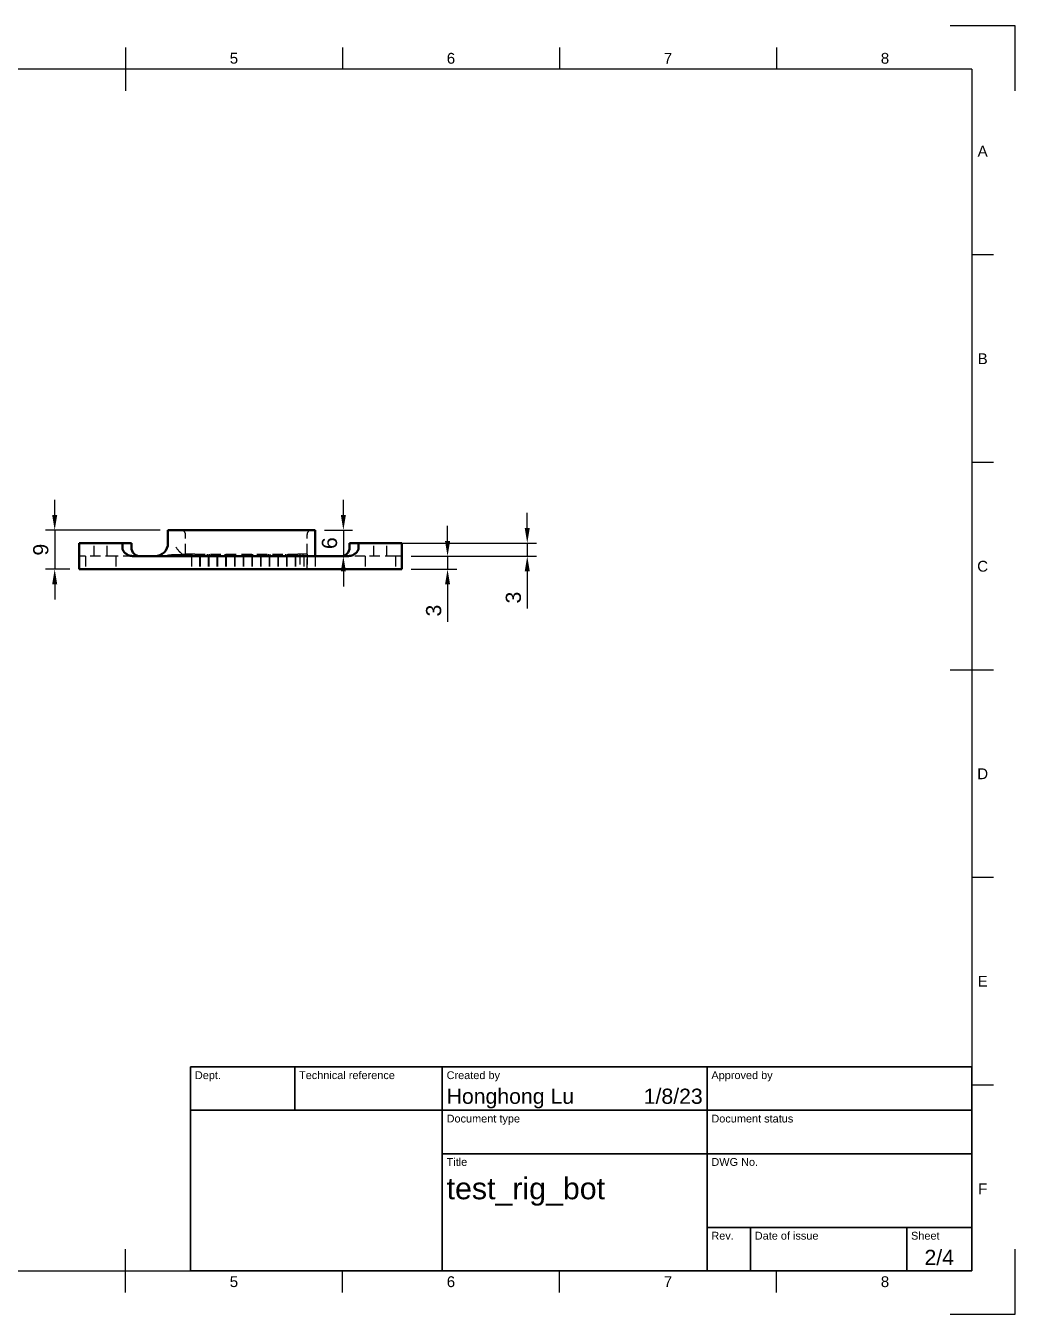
# Model space of a CAD drawing. Header units: millimetres. Extents: x 0 to 420, y 0 to 297.
# Drawn here: x 192 to 420, y 0 to 297 of the extents above; entities that cross this region are included whole.
import ezdxf
from ezdxf.enums import TextEntityAlignment as Align

# ---------------------------------------------------------------- set-up
doc = ezdxf.new("R2010")
doc.units = ezdxf.units.MM
doc.header["$LTSCALE"] = 0.75
doc.linetypes.add('HIDDEN2', pattern=[4.7625, 3.175, -1.5875])
for name, color, linetype, lineweight in [('BORDER', 7, 'Continuous', 25), ('FD_Dimensions', 7, 'Continuous', 25), ('Hidden', 7, 'HIDDEN2', 25), ('TITLEBLOCK', 7, 'Continuous', 35), ('Visible', 7, 'Continuous', 50)]:
    doc.layers.add(name, color=color, linetype=linetype, lineweight=lineweight)
doc.styles.add('FusionTitle', font='Arial.ttf')
doc.styles.get("Standard").update_dxf_attribs({"font": 'Arial.ttf'})
doc.dimstyles.new('Dim-ISO-25', dxfattribs={"dimtxt": 3.5, "dimasz": 3.5, "dimexe": 2.1, "dimexo": 2.1, "dimgap": 1.4, "dimtad": 1, "dimzin": 12, "dimdsep": 46, "dimtxsty": 'Standard', "dimcen": 0, "dimazin": 3, "dimtp": 0.1, "dimtm": 0.1, "dimtfac": 0.714286, "dimtmove": 0, "dimatfit": 3, "dimfxl": 1, "dimtzin": 12, "dimarcsym": 0})

# ---------------------------------------------------------------- blocks, each defined once
blk = doc.blocks.new('ISO_A3_SHEET')
at = {"layer": 'BORDER'}
for p, q in [((215, 292), (215, 282)), ((265, 292), (265, 287)), ((315, 292), (315, 287)), ((365, 292), (365, 287)), ((410, 287), (20, 287)), ((410, 287), (410, 10)), ((415, 244.16666), (410, 244.16666)), ((415, 196.33333), (410, 196.33333)), ((415, 148.5), (405, 148.5)), ((415, 100.66667), (410, 100.66667)), ((415, 52.83334), (410, 52.83334)), ((215, 5), (215, 15)), ((20, 10), (410, 10)), ((265, 5), (265, 10)), ((315, 5), (315, 10)), ((365, 5), (365, 10))]:
    blk.add_line(p, q, dxfattribs=at)
at = {"layer": 'Defpoints'}
for p, q in [((420, 297), (405, 297)), ((420, 282), (420, 297)), ((420, 0), (420, 15)), ((405, 0), (420, 0))]:
    blk.add_line(p, q, dxfattribs=at)
at = {"layer": 'BORDER', "style": 'FusionTitle'}
for s, p in [('5', (240, 289.5)), ('6', (290, 289.5)), ('7', (340, 289.5)), ('8', (390, 289.5)), ('A', (412.5, 268.08333)), ('B', (412.5, 220.25)), ('C', (412.5, 172.41667)), ('D', (412.5, 124.58334)), ('E', (412.5, 76.75001)), ('F', (412.5, 28.91668)), ('5', (240, 7.5)), ('6', (290, 7.5)), ('7', (340, 7.5)), ('8', (390, 7.5))]:
    blk.add_text(s, height=2.5, dxfattribs=at).set_placement(p, align=Align.MIDDLE)
blk = doc.blocks.new('ISO_TITLEBLOCK')
at = {"layer": 'TITLEBLOCK'}
for p, q in [((0, 47), (-180, 47)), ((-180, 47), (-180, 0)), ((-156, 37), (-156, 47)), ((-122, 0), (-122, 47)), ((-61, 0), (-61, 47)), ((0, 0), (0, 47)), ((-180, 37), (0, 37)), ((-122, 27), (0, 27)), ((-61, 10), (0, 10)), ((-51, 0), (-51, 10)), ((-15, 0), (-15, 10)), ((-180, 0), (0, 0))]:
    blk.add_line(p, q, dxfattribs=at)
at = {"layer": 'TITLEBLOCK', "style": 'FusionTitle'}
for s, p in [('Dept.', (-179, 46)), ('Technical reference', (-155, 46)), ('Created by', (-121, 46)), ('Approved by', (-60, 46)), ('Document type', (-121, 36)), ('Document status', (-60, 36)), ('Title', (-121, 26)), ('DWG No.', (-60, 26)), ('Rev.', (-60, 9)), ('Date of issue', (-50, 9)), ('Sheet', (-14, 9))]:
    blk.add_text(s, height=1.8, dxfattribs=at).set_placement(p, align=Align.TOP_LEFT)
for tag, height, p in [('DEPT', 3.5, (-179, 42)), ('TECHNICAL_REFERENCE', 3.5, (-155, 42)), ('CREATED_BY', 3.5, (-121, 42)), ('APPROVED_BY', 3.5, (-60, 42)), ('DOCUMENT_TYPE', 3.5, (-121, 32)), ('DOCUMENT_STATUS', 3.5, (-60, 32)), ('TITLE_1', 5, (-121, 21.5)), ('TITLE_2', 5, (-121, 14)), ('TITLE_3', 5, (-121, 6.5)), ('DATE_OF_ISSUE', 3.5, (-50, 5))]:
    blk.add_attdef(tag, text='', height=height, dxfattribs=at).set_placement(p, align=Align.TOP_LEFT)
for tag, p in [('CREATED_DATE', (-62, 42)), ('APPROVED_DATE', (-0.99, 42))]:
    blk.add_attdef(tag, text='', height=3.5, dxfattribs=at).set_placement(p, align=Align.TOP_RIGHT)
for tag, height, p in [('DRAWING_NUMBER', 5, (-30.5, 19.75)), ('REV', 3.5, (-56, 4.85)), ('SHEET', 3.5, (-7.5, 4.85))]:
    blk.add_attdef(tag, text='', height=height, dxfattribs=at).set_placement(p, align=Align.TOP_CENTER)
blk = doc.blocks.new('*D22')
at = {"layer": 'Defpoints', "color": 0, "transparency": 16777216}
for p in [(266.645614, 177.733137), (278.716682, 174.733137), (307.577519, 174.733137)]:
    blk.add_point(p, dxfattribs=at)
at = {"layer": 'FD_Dimensions', "color": 0, "lineweight": -2, "transparency": 16777216}
for p, q in [((307.577519, 181.233137), (307.577519, 184.733137)), ((268.745614, 177.733137), (309.677519, 177.733137)), ((307.577519, 177.733137), (307.577519, 174.733137)), ((280.816682, 174.733137), (309.677519, 174.733137)), ((307.577519, 171.233137), (307.577519, 162.641186))]:
    blk.add_line(p, q, dxfattribs=at)
at = {"layer": 'FD_Dimensions', "color": 0, "transparency": 16777216}
for points in [[(306.994186, 181.233137), (308.160852, 181.233137), (307.577519, 177.733137)], [(306.994186, 171.233137), (308.160852, 171.233137), (307.577519, 174.733137)]]:
    blk.add_solid(points, dxfattribs=at)
at = {"layer": 'FD_Dimensions', "color": 0, "transparency": 16777216, "insert": (304.38932, 165.187161), "char_height": 3.5, "attachment_point": 5, "rotation": 90}
blk.add_mtext('3', dxfattribs=at)
blk = doc.blocks.new('*D23')
at = {"layer": 'Defpoints', "color": 0, "transparency": 16777216}
for p in [(278.716682, 174.733137), (278.716682, 171.733137), (289.216682, 171.733137)]:
    blk.add_point(p, dxfattribs=at)
at = {"layer": 'FD_Dimensions', "color": 0, "lineweight": -2, "transparency": 16777216}
for p, q in [((289.216682, 178.233137), (289.216682, 181.733137)), ((280.816682, 174.733137), (291.316682, 174.733137)), ((289.216682, 174.733137), (289.216682, 171.733137)), ((280.816682, 171.733137), (291.316682, 171.733137)), ((289.216682, 168.233137), (289.216682, 159.641186))]:
    blk.add_line(p, q, dxfattribs=at)
at = {"layer": 'FD_Dimensions', "color": 0, "transparency": 16777216}
for points in [[(288.633349, 178.233137), (289.800015, 178.233137), (289.216682, 174.733137)], [(288.633349, 168.233137), (289.800015, 168.233137), (289.216682, 171.733137)]]:
    blk.add_solid(points, dxfattribs=at)
at = {"layer": 'FD_Dimensions', "color": 0, "transparency": 16777216, "insert": (286.028483, 162.187161), "char_height": 3.5, "attachment_point": 5, "rotation": 90}
blk.add_mtext('3', dxfattribs=at)
blk = doc.blocks.new('*D24')
at = {"layer": 'Defpoints', "color": 0, "transparency": 16777216}
for p in [(258.745168, 180.733137), (265.215452, 174.733137), (265.215452, 174.733137)]:
    blk.add_point(p, dxfattribs=at)
at = {"layer": 'FD_Dimensions', "color": 0, "lineweight": -2, "transparency": 16777216}
for p, q in [((265.215452, 184.233137), (265.215452, 187.733137)), ((260.845168, 180.733137), (267.315452, 180.733137)), ((265.215452, 180.733137), (265.215452, 174.733137)), ((265.215452, 171.233137), (265.215452, 167.733137))]:
    blk.add_line(p, q, dxfattribs=at)
at = {"layer": 'FD_Dimensions', "color": 0, "transparency": 16777216}
for points in [[(264.632119, 184.233137), (265.798786, 184.233137), (265.215452, 180.733137)], [(264.632119, 171.233137), (265.798786, 171.233137), (265.215452, 174.733137)]]:
    blk.add_solid(points, dxfattribs=at)
at = {"layer": 'FD_Dimensions', "color": 0, "transparency": 16777216, "insert": (262.028447, 177.733137), "char_height": 3.5, "attachment_point": 5, "rotation": 90}
blk.add_mtext('6', dxfattribs=at)
blk = doc.blocks.new('*D25')
at = {"layer": 'Defpoints', "color": 0, "transparency": 16777216}
for p in [(225.115534, 180.733137), (198.700402, 171.733137), (204.316682, 171.733137)]:
    blk.add_point(p, dxfattribs=at)
at = {"layer": 'FD_Dimensions', "color": 0, "lineweight": -2, "transparency": 16777216}
for p, q in [((198.700402, 184.233137), (198.700402, 187.733137)), ((223.015534, 180.733137), (196.600402, 180.733137)), ((198.700402, 180.733137), (198.700402, 171.733137)), ((202.216682, 171.733137), (196.600402, 171.733137)), ((198.700402, 168.233137), (198.700402, 164.733137))]:
    blk.add_line(p, q, dxfattribs=at)
at = {"layer": 'FD_Dimensions', "color": 0, "transparency": 16777216}
for points in [[(198.117069, 184.233137), (199.283736, 184.233137), (198.700402, 180.733137)], [(198.117069, 168.233137), (199.283736, 168.233137), (198.700402, 171.733137)]]:
    blk.add_solid(points, dxfattribs=at)
at = {"layer": 'FD_Dimensions', "color": 0, "transparency": 16777216, "insert": (195.513397, 176.233137), "char_height": 3.5, "attachment_point": 5, "rotation": 90}
blk.add_mtext('9', dxfattribs=at)

msp = doc.modelspace()

# ---------------------------------------------------------------- linework, layer by layer
at = {"layer": 'Hidden'}
for p, q in [((228.845, 175.233), (228.845, 179.733)), ((256.845, 175.233), (256.845, 179.733)), ((207.817, 174.733), (207.817, 177.733)), ((210.817, 174.733), (210.817, 177.733)), ((230.995, 175.233), (228.845, 175.233)), ((230.16, 175.089), (230.16, 175.233)), ((230.337, 174.733), (230.337, 175.233)), ((230.352, 174.733), (230.352, 175.233)), ((230.995, 175.233), (254.695, 175.233)), ((231.942, 174.733), (231.942, 175.233)), ((231.957, 174.733), (231.957, 175.233)), ((232.337, 174.733), (232.337, 175.233)), ((232.352, 174.733), (232.352, 175.233)), ((233.942, 174.733), (233.942, 175.233)), ((233.957, 174.733), (233.957, 175.233)), ((234.337, 174.733), (234.337, 175.233)), ((234.352, 174.733), (234.352, 175.233)), ((235.942, 174.733), (235.942, 175.233)), ((235.957, 174.733), (235.957, 175.233)), ((236.337, 174.733), (236.337, 175.233)), ((236.352, 174.733), (236.352, 175.233)), ((237.942, 174.733), (237.942, 175.233)), ((237.957, 174.733), (237.957, 175.233)), ((238.337, 174.733), (238.337, 175.233)), ((238.352, 174.733), (238.352, 175.233)), ((239.942, 174.733), (239.942, 175.233)), ((239.957, 174.733), (239.957, 175.233)), ((240.337, 174.733), (240.337, 175.233)), ((240.352, 174.733), (240.352, 175.233)), ((241.942, 174.733), (241.942, 175.233)), ((241.957, 174.733), (241.957, 175.233)), ((242.337, 174.733), (242.337, 175.233)), ((242.352, 174.733), (242.352, 175.233)), ((243.942, 174.733), (243.942, 175.233)), ((243.957, 174.733), (243.957, 175.233)), ((244.337, 174.733), (244.337, 175.233)), ((245.957, 174.733), (245.957, 175.233)), ((246.337, 174.733), (246.337, 175.233)), ((247.957, 174.733), (247.957, 175.233)), ((248.337, 174.733), (248.337, 175.233)), ((249.957, 174.733), (249.957, 175.233)), ((250.337, 174.733), (250.337, 175.233)), ((251.957, 174.733), (251.957, 175.233)), ((252.337, 174.733), (252.337, 175.233)), ((253.957, 174.733), (253.957, 175.233)), ((254.337, 174.733), (254.337, 175.233)), ((256.845, 175.233), (254.695, 175.233)), ((255.169, 175.233), (255.169, 171.733)), ((255.17, 175.233), (255.17, 171.733)), ((255.957, 174.733), (255.957, 175.233)), ((256.845, 175.233), (256.845, 171.733)), ((256.845, 171.733), (256.845, 175.233)), ((272.217, 174.733), (272.217, 177.733)), ((275.217, 174.733), (275.217, 177.733)), ((205.827, 174.733), (204.317, 174.733)), ((212.807, 174.733), (205.827, 174.733)), ((205.827, 174.733), (205.827, 171.733)), ((216.885, 174.733), (212.807, 174.733)), ((212.807, 174.733), (212.807, 171.733)), ((225.848, 175.089), (228.234, 175.089)), ((230.16, 175.089), (228.234, 175.089)), ((230.202, 174.733), (230.202, 171.733)), ((232.092, 174.733), (232.092, 171.733)), ((232.202, 174.733), (232.202, 171.733)), ((234.092, 174.733), (234.092, 171.733)), ((234.202, 174.733), (234.202, 171.733)), ((236.092, 174.733), (236.092, 171.733)), ((236.202, 174.733), (236.202, 171.733)), ((238.092, 174.733), (238.092, 171.733)), ((238.202, 174.733), (238.202, 171.733)), ((240.092, 174.733), (240.092, 171.733)), ((240.202, 174.733), (240.202, 171.733)), ((242.092, 174.733), (242.092, 171.733)), ((242.202, 174.733), (242.202, 171.733)), ((244.092, 174.733), (244.092, 171.733)), ((244.202, 174.733), (244.202, 171.733)), ((246.092, 174.733), (246.092, 171.733)), ((246.202, 174.733), (246.202, 171.733)), ((248.092, 174.733), (248.092, 171.733)), ((248.202, 174.733), (248.202, 171.733)), ((250.092, 174.733), (250.092, 171.733)), ((250.202, 174.733), (250.202, 171.733)), ((252.092, 174.733), (252.092, 171.733)), ((252.202, 174.733), (252.202, 171.733)), ((254.092, 174.733), (254.092, 171.733)), ((254.202, 174.733), (254.202, 171.733)), ((256.092, 174.733), (256.092, 171.733)), ((258.745, 174.733), (258.745, 171.733)), ((270.227, 174.733), (266.148, 174.733)), ((277.207, 174.733), (270.227, 174.733)), ((270.227, 174.733), (270.227, 171.733)), ((278.717, 174.733), (277.207, 174.733)), ((277.207, 174.733), (277.207, 171.733))]:
    msp.add_line(p, q, dxfattribs=at)
for centre, start, end in [((227.845, 179.733), 0, 90), ((257.845, 179.733), 90, 180)]:
    msp.add_arc(centre, 1, start, end, dxfattribs=at)
for points, knots in [([(228.234, 175.089), (228.004, 175.247), (227.776, 175.449), (226.964, 176.297), (226.444, 177.111), (226.031, 177.728), (226.029, 177.731), (226.027, 177.733)], [-0.31260499, -0.31260499, -0.31260499, -0.31260499, -0.22792263, -0.22792263, 0, 0, 0.00092689, 0.00092689, 0.00092689, 0.00092689]), ([(223.995, 174.733), (223.995, 174.733), (224.017, 174.742), (224.094, 174.771), (224.138, 174.788), (224.251, 174.828), (224.313, 174.848), (224.465, 174.895), (224.552, 174.919), (224.771, 174.974), (224.91, 175.002), (225.174, 175.045), (225.31, 175.062), (225.577, 175.084), (225.713, 175.089), (225.848, 175.089)], [0, 0, 0, 0, 0.04798293, 0.04798293, 0.08135001, 0.08135001, 0.11018366, 0.11018366, 0.14261599, 0.14261599, 0.18981804, 0.18981804, 0.23731012, 0.23731012, 0.285564, 0.285564, 0.285564, 0.285564])]:
    msp.add_open_spline(points, degree=3, knots=knots, dxfattribs=at)
at = {"layer": 'Visible'}
for p, q in [((224.795, 180.733), (225.116, 180.733)), ((224.795, 180.733), (224.795, 177.733)), ((230.995, 180.733), (225.116, 180.733)), ((230.995, 180.733), (254.695, 180.733)), ((258.745, 180.733), (254.695, 180.733)), ((258.745, 177.733), (258.745, 180.733)), ((204.317, 177.733), (206.317, 177.733)), ((204.317, 177.733), (204.317, 171.733)), ((206.317, 177.733), (214.317, 177.733)), ((216.388, 177.733), (214.317, 177.733)), ((214.317, 176.733), (214.317, 177.733)), ((216.388, 176.733), (216.388, 177.733)), ((268.717, 177.733), (266.646, 177.733)), ((266.646, 176.733), (266.646, 177.733)), ((268.717, 176.733), (268.717, 177.733)), ((268.717, 177.733), (276.717, 177.733)), ((276.717, 177.733), (278.717, 177.733)), ((278.717, 171.733), (278.717, 177.733)), ((216.885, 174.733), (266.148, 174.733)), ((206.317, 171.733), (204.317, 171.733)), ((206.317, 171.733), (276.717, 171.733)), ((278.717, 171.733), (276.717, 171.733))]:
    msp.add_line(p, q, dxfattribs=at)
at = {"layer": 'Visible', "extrusion": (0, 0, -1)}
for centre, radius, start, end in [((-218.388, 176.733), 2, 270, 0), ((-221.795, 177.733), 3, 180, 270), ((-264.646, 176.733), 2, 180, 270)]:
    msp.add_arc(centre, radius, start, end, dxfattribs=at)
at = {"layer": 'Visible'}
for points, knots in [([(214.317, 176.733), (214.317, 176.509), (214.385, 176.248), (214.609, 175.807), (214.819, 175.562), (215.265, 175.192), (215.591, 175.012), (216.186, 174.8), (216.565, 174.733), (216.885, 174.733)], [0.65778812, 0.65778812, 0.65778812, 0.65778812, 0.7251647, 0.7251647, 0.80599789, 0.80599789, 0.89907397, 0.89907397, 0.99529778, 0.99529778, 0.99529778, 0.99529778]), ([(258.745, 174.733), (258.745, 174.733), (258.745, 174.827), (258.745, 175.128), (258.745, 175.388), (258.745, 175.93), (258.745, 176.3), (258.745, 176.972), (258.745, 177.382), (258.745, 177.733)], [0.460582, 0.460582, 0.460582, 0.460582, 0.58747582, 0.58747582, 0.71319142, 0.71319142, 0.83007236, 0.83007236, 0.93544176, 0.93544176, 0.93544176, 0.93544176]), ([(266.148, 174.733), (266.469, 174.733), (266.848, 174.8), (267.442, 175.012), (267.768, 175.192), (268.214, 175.562), (268.425, 175.807), (268.648, 176.248), (268.717, 176.509), (268.717, 176.733)], [0.32023105, 0.32023105, 0.32023105, 0.32023105, 0.41645486, 0.41645486, 0.50953094, 0.50953094, 0.59036413, 0.59036413, 0.65774071, 0.65774071, 0.65774071, 0.65774071])]:
    msp.add_open_spline(points, degree=3, knots=knots, dxfattribs=at)

# ---------------------------------------------------------------- block references
at = {"layer": 'BORDER'}
msp.add_blockref('ISO_A3_SHEET', (0, 0), dxfattribs=at)
at = {"layer": 'TITLEBLOCK'}
msp.add_blockref('ISO_TITLEBLOCK', (410, 10), dxfattribs=at).add_auto_attribs({'CREATED_DATE': '1/8/23', 'SHEET': '2/4', 'TITLE_1': 'test_rig_bot', 'CREATED_BY': 'Honghong Lu'})

# ---------------------------------------------------------------- dimensions: what is measured, and where the dimension line sits
at = {"layer": 'FD_Dimensions'}
for base, p1, p2, picture, middle in [((198.7, 171.733), (225.116, 180.733), (204.317, 171.733), '*D25', (195.513, 176.233)), ((265.215, 174.733), (258.745, 180.733), (265.215, 174.733), '*D24', (262.028, 177.733)), ((307.578, 174.733), (266.646, 177.733), (278.717, 174.733), '*D22', (304.389, 165.187))]:
    dim = msp.add_linear_dim(base=base, p1=p1, p2=p2, angle=90, dimstyle='Dim-ISO-25', override={"dimlfac": 1, "dimclrd": 0, "dimclre": 0}, dxfattribs=at)
    dim.commit()
    dim.dimension.update_dxf_attribs({"geometry": picture, "text_midpoint": middle})
dim = msp.add_aligned_dim(p1=(278.717, 174.733), p2=(278.717, 171.733), distance=10.5, dimstyle='Dim-ISO-25', override={"dimlfac": 1, "dimclrd": 0, "dimclre": 0}, dxfattribs=at)
dim.commit()
dim.dimension.update_dxf_attribs({"geometry": '*D23', "text_midpoint": (286.028, 162.187)})

doc.saveas('drawing.dxf')
